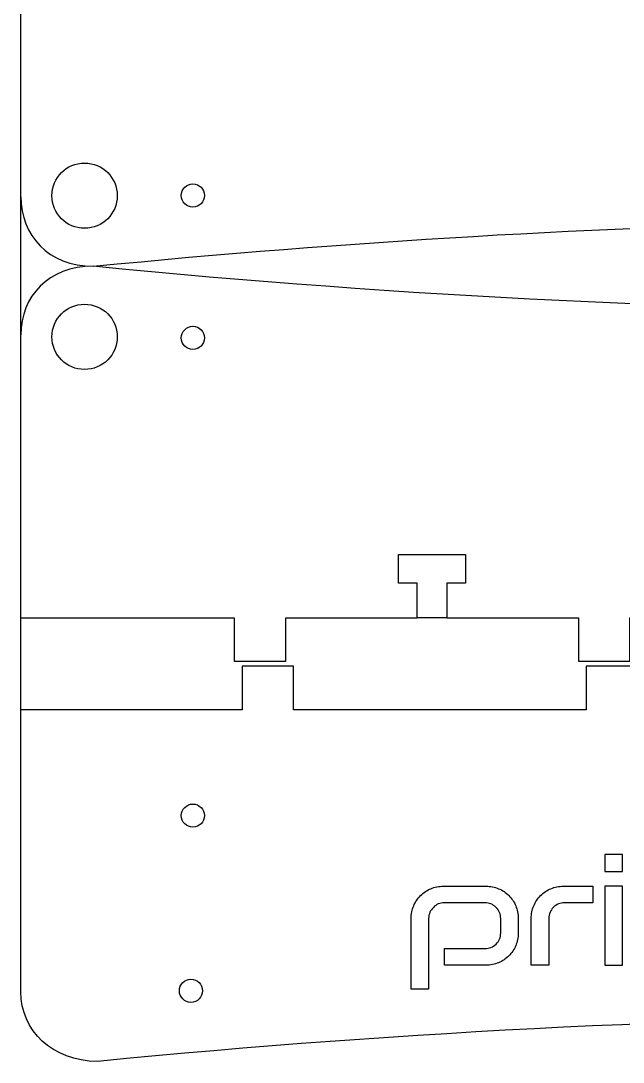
# Model space of a CAD drawing. Extents: x -242 to 725, y -105 to 391.
# Drawn here: x -193.2 to -120.4, y 134.7 to 260.6 of the extents above; entities that cross this region are included whole.
import ezdxf

# ---------------------------------------------------------------- set-up
doc = ezdxf.new("R2010")
doc.units = 0
doc.header["$MEASUREMENT"] = 0
doc.layers.add('LAYER_X5F_1_X5F_0', color=160, linetype='Continuous')

msp = doc.modelspace()

# ---------------------------------------------------------------- linework, layer by layer
at = {"layer": 'LAYER_X5F_1_X5F_0', "color": 1}
for p, q in [((-193.19, 188.41), (-167.39, 188.41)), ((-141.7, 188.41), (-145.3, 188.41))]:
    msp.add_line(p, q, dxfattribs=at)
for points in [[(-122.59, 157.72), (-120.47, 157.72), (-120.47, 159.79), (-122.59, 159.79)], [(-120.47, 155.97), (-122.59, 155.97), (-122.59, 146.39), (-120.47, 146.39)]]:
    msp.add_lwpolyline(points, close=True, dxfattribs=at)
at = {"layer": 'LAYER_X5F_1_X5F_0', "color": 7}
msp.add_open_spline([(-141.19, 323.24), (-157.44, 324.23), (-154.23, 323.73), (-165.39, 324.65), (-172.22, 325.19), (-176.55, 325.8), (-183.37, 326.47), (-188.8, 326.47), (-193.19, 322.71), (-193.19, 318.07), (-193.19, 318.07), (-193.19, 143.16), (-193.19, 143.16), (-193.19, 138.52), (-189.36, 134.76), (-183.93, 134.76), (-108.95, 142.09), (-33.42, 142.06), (41.56, 134.66), (41.56, 134.66), (41.5, 134.66), (41.5, 134.66), (46.93, 134.66), (50.82, 138.42), (50.82, 143.06), (50.82, 143.06), (50.82, 318.07), (50.82, 318.07), (50.82, 322.71), (47.49, 326.47), (42.06, 326.47), (42.06, 326.47), (42.06, 326.46), (42.06, 326.46), (-19.13, 320.43), (-79.94, 319.44), (-141.19, 323.24)], degree=3, knots=[0, 0, 0, 0, 1, 1, 1, 2, 2, 2, 3, 3, 3, 4, 4, 4, 5, 5, 5, 6, 6, 6, 7, 7, 7, 8, 8, 8, 9, 9, 9, 10, 10, 10, 11, 11, 11, 12, 12, 12, 12], dxfattribs=at)
at = {"layer": 'LAYER_X5F_1_X5F_0', "color": 1}
for points, knots in [([(-193.19, 239.35), (-193.19, 234.71), (-189.87, 230.95), (-184.44, 230.95), (-122.79, 237.03), (-62.89, 238.08), (-1.18, 234.18), (-0.08, 234.18), (0.82, 235.08), (0.82, 236.18), (0.82, 236.18), (0.82, 243.59), (0.82, 243.59), (0.82, 244.69), (1.71, 245.58), (2.82, 245.58), (2.82, 245.58), (19.31, 245.58), (19.31, 245.58), (20.42, 245.58), (21.31, 244.69), (21.31, 243.59), (21.31, 243.59), (21.31, 234.95), (21.31, 234.95), (21.31, 234.95), (21.31, 234.75), (21.31, 234.75), (21.31, 233.64), (22.21, 232.75), (23.32, 232.75), (23.32, 232.75), (23.02, 232.77), (23.02, 232.77), (29.84, 232.22), (34.17, 231.62), (40.99, 230.95), (46.42, 230.95), (50.82, 234.71), (50.82, 239.35)], [0, 0, 0, 0, 1, 1, 1, 2, 2, 2, 3, 3, 3, 4, 4, 4, 5, 5, 5, 6, 6, 6, 7, 7, 7, 8, 8, 8, 9, 9, 9, 10, 10, 10, 11, 11, 11, 12, 12, 12, 13, 13, 13, 13]), ([(-189.44, 239.49), (-189.44, 237.31), (-187.67, 235.54), (-185.49, 235.54), (-183.31, 235.54), (-181.54, 237.31), (-181.54, 239.49), (-181.54, 241.67), (-183.31, 243.44), (-185.49, 243.44), (-187.67, 243.44), (-189.44, 241.67), (-189.44, 239.49), (-189.44, 239.49), (-189.44, 239.49), (-189.44, 239.49)], [0, 0, 0, 0, 1, 1, 1, 2, 2, 2, 3, 3, 3, 4, 4, 4, 5, 5, 5, 5]), ([(-171, 239.51), (-171, 240.29), (-171.63, 240.91), (-172.4, 240.91), (-173.17, 240.91), (-173.8, 240.29), (-173.8, 239.51), (-173.8, 238.74), (-173.17, 238.11), (-172.4, 238.11), (-171.63, 238.11), (-171, 238.74), (-171, 239.51), (-171, 239.51), (-171, 239.51), (-171, 239.51)], [0, 0, 0, 0, 1, 1, 1, 2, 2, 2, 3, 3, 3, 4, 4, 4, 5, 5, 5, 5]), ([(50.82, 222.55), (50.82, 227.19), (46.42, 230.95), (40.99, 230.95), (40.99, 230.95), (41.03, 230.95), (41.03, 230.95), (-33.95, 223.62), (-109.47, 223.55), (-184.45, 230.95), (-184.45, 230.95), (-184.44, 230.95), (-184.44, 230.95), (-189.87, 230.95), (-193.19, 227.29), (-193.19, 222.65)], [0, 0, 0, 0, 1, 1, 1, 2, 2, 2, 3, 3, 3, 4, 4, 4, 5, 5, 5, 5]), ([(-189.44, 222.41), (-189.44, 220.23), (-187.67, 218.46), (-185.49, 218.46), (-183.3, 218.46), (-181.54, 220.23), (-181.54, 222.41), (-181.54, 224.59), (-183.3, 226.36), (-185.49, 226.36), (-187.67, 226.36), (-189.44, 224.59), (-189.44, 222.41), (-189.44, 222.41), (-189.44, 222.41), (-189.44, 222.41)], [0, 0, 0, 0, 1, 1, 1, 2, 2, 2, 3, 3, 3, 4, 4, 4, 5, 5, 5, 5]), ([(-171, 222.29), (-171, 223.06), (-171.63, 223.69), (-172.4, 223.69), (-173.17, 223.69), (-173.8, 223.06), (-173.8, 222.29), (-173.8, 221.52), (-173.17, 220.89), (-172.4, 220.89), (-171.63, 220.89), (-171, 221.52), (-171, 222.29), (-171, 222.29), (-171, 222.29), (-171, 222.29)], [0, 0, 0, 0, 1, 1, 1, 2, 2, 2, 3, 3, 3, 4, 4, 4, 5, 5, 5, 5]), ([(-167.39, 188.41), (-167.39, 188.41), (-167.39, 183.16), (-167.39, 183.16), (-167.39, 183.16), (-167.39, 183.16), (-167.39, 183.16), (-167.39, 183.16), (-161.18, 183.16), (-161.18, 183.16), (-161.18, 183.16), (-161.18, 188.41), (-161.18, 188.41), (-161.18, 188.41), (-145.3, 188.41), (-145.3, 188.41), (-145.3, 188.41), (-145.3, 192.6), (-145.3, 192.6), (-145.3, 192.6), (-147.55, 192.6), (-147.55, 192.6), (-147.55, 192.6), (-147.55, 196.08), (-147.55, 196.08), (-147.55, 196.08), (-139.45, 196.08), (-139.45, 196.08), (-139.45, 196.08), (-139.45, 192.6), (-139.45, 192.6), (-139.45, 192.6), (-141.7, 192.6), (-141.7, 192.6), (-141.7, 192.6), (-141.7, 188.41), (-141.7, 188.41), (-141.7, 188.41), (-125.79, 188.41), (-125.79, 188.41), (-125.79, 188.41), (-125.79, 183.16), (-125.79, 183.16), (-125.79, 183.16), (-119.58, 183.16), (-119.58, 183.16), (-119.58, 183.16), (-119.58, 188.41), (-119.58, 188.41), (-119.58, 188.41), (-23.75, 188.41), (-23.75, 188.41), (-23.75, 188.41), (-23.75, 188.41), (-23.75, 188.41), (-23.75, 188.41), (-23.75, 183.16), (-23.75, 183.16), (-23.75, 183.16), (-23.75, 183.16), (-23.75, 183.16), (-23.75, 183.16), (-17.54, 183.16), (-17.54, 183.16), (-17.54, 183.16), (-17.54, 188.41), (-17.54, 188.41), (-17.54, 188.41), (-1.66, 188.41), (-1.66, 188.41), (-1.66, 188.41), (-1.66, 192.6), (-1.66, 192.6), (-1.66, 192.6), (-3.91, 192.6), (-3.91, 192.6), (-3.91, 192.6), (-3.91, 196.08), (-3.91, 196.08), (-3.91, 196.08), (4.19, 196.08), (4.19, 196.08), (4.19, 196.08), (4.19, 192.6), (4.19, 192.6), (4.19, 192.6), (1.94, 192.6), (1.94, 192.6), (1.94, 192.6), (1.94, 188.41), (1.94, 188.41), (1.94, 188.41), (17.86, 188.41), (17.86, 188.41), (17.86, 188.41), (17.86, 183.16), (17.86, 183.16), (17.86, 183.16), (24.07, 183.16), (24.07, 183.16), (24.07, 183.16), (24.07, 188.41), (24.07, 188.41), (24.07, 188.41), (24.32, 188.41), (24.32, 188.41), (24.32, 188.41), (50.82, 188.41), (50.82, 188.41)], [0, 0, 0, 0, 1, 1, 1, 2, 2, 2, 3, 3, 3, 4, 4, 4, 5, 5, 5, 6, 6, 6, 7, 7, 7, 8, 8, 8, 9, 9, 9, 10, 10, 10, 11, 11, 11, 12, 12, 12, 13, 13, 13, 14, 14, 14, 15, 15, 15, 16, 16, 16, 17, 17, 17, 18, 18, 18, 19, 19, 19, 20, 20, 20, 21, 21, 21, 22, 22, 22, 23, 23, 23, 24, 24, 24, 25, 25, 25, 26, 26, 26, 27, 27, 27, 28, 28, 28, 29, 29, 29, 30, 30, 30, 31, 31, 31, 32, 32, 32, 33, 33, 33, 34, 34, 34, 35, 35, 35, 36, 36, 36, 36]), ([(50.82, 177.3), (50.82, 177.3), (25.02, 177.3), (25.02, 177.3), (25.02, 177.3), (25.02, 182.55), (25.02, 182.55), (25.02, 182.55), (18.81, 182.55), (18.81, 182.55), (18.81, 182.55), (18.81, 177.3), (18.81, 177.3), (18.81, 177.3), (-16.59, 177.3), (-16.59, 177.3), (-16.59, 177.3), (-16.59, 182.55), (-16.59, 182.55), (-16.59, 182.55), (-22.8, 182.55), (-22.8, 182.55), (-22.8, 182.55), (-22.8, 182.55), (-22.8, 182.55), (-22.8, 182.55), (-22.8, 177.3), (-22.8, 177.3), (-22.8, 177.3), (-22.8, 177.3), (-22.8, 177.3), (-22.8, 177.3), (-118.63, 177.3), (-118.63, 177.3), (-118.63, 177.3), (-118.63, 177.3), (-118.63, 177.3), (-118.63, 177.3), (-118.63, 182.55), (-118.63, 182.55), (-118.63, 182.55), (-124.84, 182.55), (-124.84, 182.55), (-124.84, 182.55), (-124.84, 177.3), (-124.84, 177.3), (-124.84, 177.3), (-160.24, 177.3), (-160.24, 177.3), (-160.24, 177.3), (-160.24, 177.3), (-160.24, 177.3), (-160.24, 177.3), (-160.24, 182.55), (-160.24, 182.55), (-160.24, 182.55), (-166.45, 182.55), (-166.45, 182.55), (-166.45, 182.55), (-166.44, 182.55), (-166.44, 182.55), (-166.44, 182.55), (-166.45, 177.3), (-166.45, 177.3), (-166.45, 177.3), (-166.7, 177.3), (-166.7, 177.3), (-166.7, 177.3), (-193.19, 177.3), (-193.19, 177.3)], [0, 0, 0, 0, 1, 1, 1, 2, 2, 2, 3, 3, 3, 4, 4, 4, 5, 5, 5, 6, 6, 6, 7, 7, 7, 8, 8, 8, 9, 9, 9, 10, 10, 10, 11, 11, 11, 12, 12, 12, 13, 13, 13, 14, 14, 14, 15, 15, 15, 16, 16, 16, 17, 17, 17, 18, 18, 18, 19, 19, 19, 20, 20, 20, 21, 21, 21, 22, 22, 22, 23, 23, 23, 23]), ([(-171, 164.49), (-171, 165.26), (-171.63, 165.89), (-172.4, 165.89), (-173.17, 165.89), (-173.8, 165.26), (-173.8, 164.49), (-173.8, 163.71), (-173.17, 163.09), (-172.4, 163.09), (-171.63, 163.09), (-171, 163.71), (-171, 164.49), (-171, 164.49), (-171, 164.49), (-171, 164.49)], [0, 0, 0, 0, 1, 1, 1, 2, 2, 2, 3, 3, 3, 4, 4, 4, 5, 5, 5, 5]), ([(-133.37, 153.58), (-133.57, 154.05), (-133.85, 154.46), (-134.21, 154.82), (-134.57, 155.18), (-134.98, 155.46), (-135.45, 155.65), (-135.92, 155.85), (-136.43, 155.95), (-136.96, 155.95), (-136.96, 155.95), (-142.12, 155.95), (-142.12, 155.95), (-142.66, 155.95), (-143.17, 155.85), (-143.63, 155.65), (-144.1, 155.46), (-144.51, 155.18), (-144.87, 154.82), (-145.22, 154.46), (-145.51, 154.05), (-145.71, 153.58), (-145.91, 153.11), (-146.02, 152.6), (-146.02, 152.05), (-146.02, 152.05), (-146.02, 143.51), (-146.02, 143.51), (-146.02, 143.51), (-143.9, 143.51), (-143.9, 143.51), (-143.9, 143.51), (-143.9, 144.93), (-143.9, 144.93), (-143.9, 144.93), (-143.9, 146.82), (-143.9, 146.82), (-143.9, 146.82), (-143.9, 150.29), (-143.9, 150.29), (-143.9, 150.29), (-143.9, 150.92), (-143.9, 150.92), (-143.9, 150.92), (-143.9, 152.04), (-143.9, 152.04), (-143.9, 152.31), (-143.85, 152.56), (-143.74, 152.79), (-143.64, 153.01), (-143.5, 153.22), (-143.32, 153.39), (-142.98, 153.76), (-142.53, 153.95), (-141.99, 153.95), (-141.99, 153.95), (-137.11, 153.95), (-137.11, 153.95), (-136.57, 153.95), (-136.12, 153.76), (-135.75, 153.39), (-135.38, 153.02), (-135.19, 152.57), (-135.19, 152.04), (-135.19, 152.04), (-135.19, 150.29), (-135.19, 150.29), (-135.19, 149.74), (-135.38, 149.3), (-135.75, 148.95), (-136.12, 148.58), (-136.57, 148.4), (-137.11, 148.4), (-137.11, 148.4), (-141.99, 148.4), (-141.99, 148.4), (-141.99, 148.4), (-141.99, 146.39), (-141.99, 146.39), (-141.99, 146.39), (-136.96, 146.39), (-136.96, 146.39), (-136.43, 146.39), (-135.92, 146.49), (-135.45, 146.69), (-134.98, 146.89), (-134.57, 147.16), (-134.21, 147.52), (-133.85, 147.88), (-133.57, 148.29), (-133.37, 148.76), (-133.18, 149.22), (-133.08, 149.73), (-133.08, 150.27), (-133.08, 150.27), (-133.08, 152.05), (-133.08, 152.05), (-133.08, 152.6), (-133.18, 153.11), (-133.37, 153.58)], [0, 0, 0, 0, 1, 1, 1, 2, 2, 2, 3, 3, 3, 4, 4, 4, 5, 5, 5, 6, 6, 6, 7, 7, 7, 8, 8, 8, 9, 9, 9, 10, 10, 10, 11, 11, 11, 12, 12, 12, 13, 13, 13, 14, 14, 14, 15, 15, 15, 16, 16, 16, 17, 17, 17, 18, 18, 18, 19, 19, 19, 20, 20, 20, 21, 21, 21, 22, 22, 22, 23, 23, 23, 24, 24, 24, 25, 25, 25, 26, 26, 26, 27, 27, 27, 28, 28, 28, 29, 29, 29, 30, 30, 30, 31, 31, 31, 32, 32, 32, 33, 33, 33, 33]), ([(-127.6, 155.95), (-128.14, 155.95), (-128.65, 155.85), (-129.12, 155.65), (-129.59, 155.46), (-130.01, 155.18), (-130.37, 154.82), (-130.71, 154.46), (-130.99, 154.05), (-131.19, 153.58), (-131.4, 153.11), (-131.5, 152.6), (-131.5, 152.07), (-131.5, 152.07), (-131.5, 146.39), (-131.5, 146.39), (-131.5, 146.39), (-129.38, 146.39), (-129.38, 146.39), (-129.38, 146.39), (-129.38, 152.05), (-129.38, 152.05), (-129.38, 152.31), (-129.33, 152.56), (-129.23, 152.79), (-129.13, 153.01), (-129, 153.22), (-128.83, 153.39), (-128.45, 153.76), (-128, 153.95), (-127.47, 153.95), (-127.47, 153.95), (-124.07, 153.95), (-124.07, 153.95), (-124.07, 153.95), (-124.07, 155.95), (-124.07, 155.95), (-124.07, 155.95), (-127.6, 155.95), (-127.6, 155.95)], [0, 0, 0, 0, 1, 1, 1, 2, 2, 2, 3, 3, 3, 4, 4, 4, 5, 5, 5, 6, 6, 6, 7, 7, 7, 8, 8, 8, 9, 9, 9, 10, 10, 10, 11, 11, 11, 12, 12, 12, 13, 13, 13, 13]), ([(-174.03, 143.3), (-174.03, 142.52), (-173.4, 141.9), (-172.63, 141.9), (-171.86, 141.9), (-171.23, 142.52), (-171.23, 143.3), (-171.23, 144.07), (-171.86, 144.7), (-172.63, 144.7), (-173.4, 144.7), (-174.03, 144.07), (-174.03, 143.3), (-174.03, 143.3), (-174.03, 143.3), (-174.03, 143.3)], [0, 0, 0, 0, 1, 1, 1, 2, 2, 2, 3, 3, 3, 4, 4, 4, 5, 5, 5, 5])]:
    msp.add_open_spline(points, degree=3, knots=knots, dxfattribs=at)

doc.saveas('drawing.dxf')
